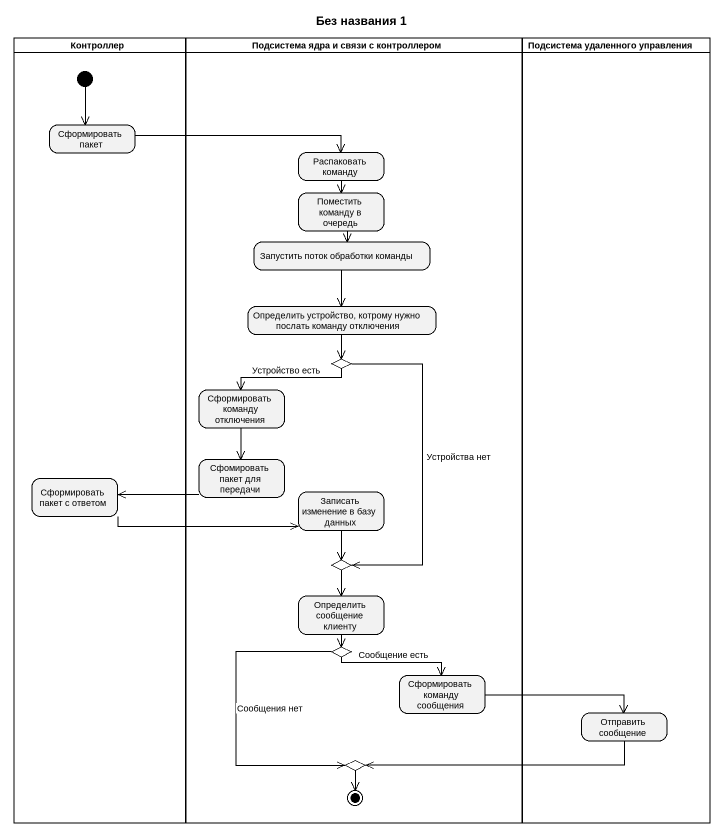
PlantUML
@startuml
title Без названия 1
hide empty description
state Контроллер <<partition>> {
  state "Сформировать пакет" as Сформировать_пакет
  state "Сформировать пакет с ответом" as Сформировать_пакет_с_ответом
  [*] --> Сформировать_пакет
}
state "Подсистема ядра и связи с контроллером" as Подсистема_ядра_и_связи_с <<partition>> {
  state "Распаковать команду" as Распаковать_команду
  state "Поместить команду в очередь" as Поместить_команду_в_очередь
  state "Запустить поток обработки команды" as Запустить_поток_обработки
  state "Определить устройство, котрому нужно послать команду отключения" as Определить_устройство
  state choice1 <<choice>>
  state "Сформировать команду отключения" as Сформировать_команду
  state "Сфомировать пакет для передачи" as Сфомировать_пакет_для
  state "Записать изменение в базу данных" as Записать_изменение_в_базу
  state choice2 <<choice>>
  state "Определить сообщение клиенту" as Определить_сообщение_клиенту
  state choice3 <<choice>>
  state "Сформировать команду сообщения" as Сформировать_команду_2
  state choice4 <<choice>>
  choice4 --> [*]
}
state "Подсистема удаленного управления" as Подсистема_удаленного <<partition>> {
  state "Отправить сообщение" as Отправить_сообщение
}
Сформировать_пакет -right-> Распаковать_команду
Распаковать_команду --> Поместить_команду_в_очередь
Поместить_команду_в_очередь --> Запустить_поток_обработки
Запустить_поток_обработки --> Определить_устройство
Определить_устройство --> choice1
choice1 -left-> Сформировать_команду : Устройство есть
choice1 --> choice2 : Устройства нет
Сформировать_команду --> Сфомировать_пакет_для
Сформировать_пакет_с_ответом -right-> Записать_изменение_в_базу
Сфомировать_пакет_для -left-> Сформировать_пакет_с_ответом
Записать_изменение_в_базу --> choice2
choice2 --> Определить_сообщение_клиенту
Определить_сообщение_клиенту --> choice3
choice3 -right-> Сформировать_команду_2 : Сообщение есть
choice3 --> choice4 : Сообщения нет
Сформировать_команду_2 -right-> Отправить_сообщение
Отправить_сообщение -left-> choice4
@enduml
